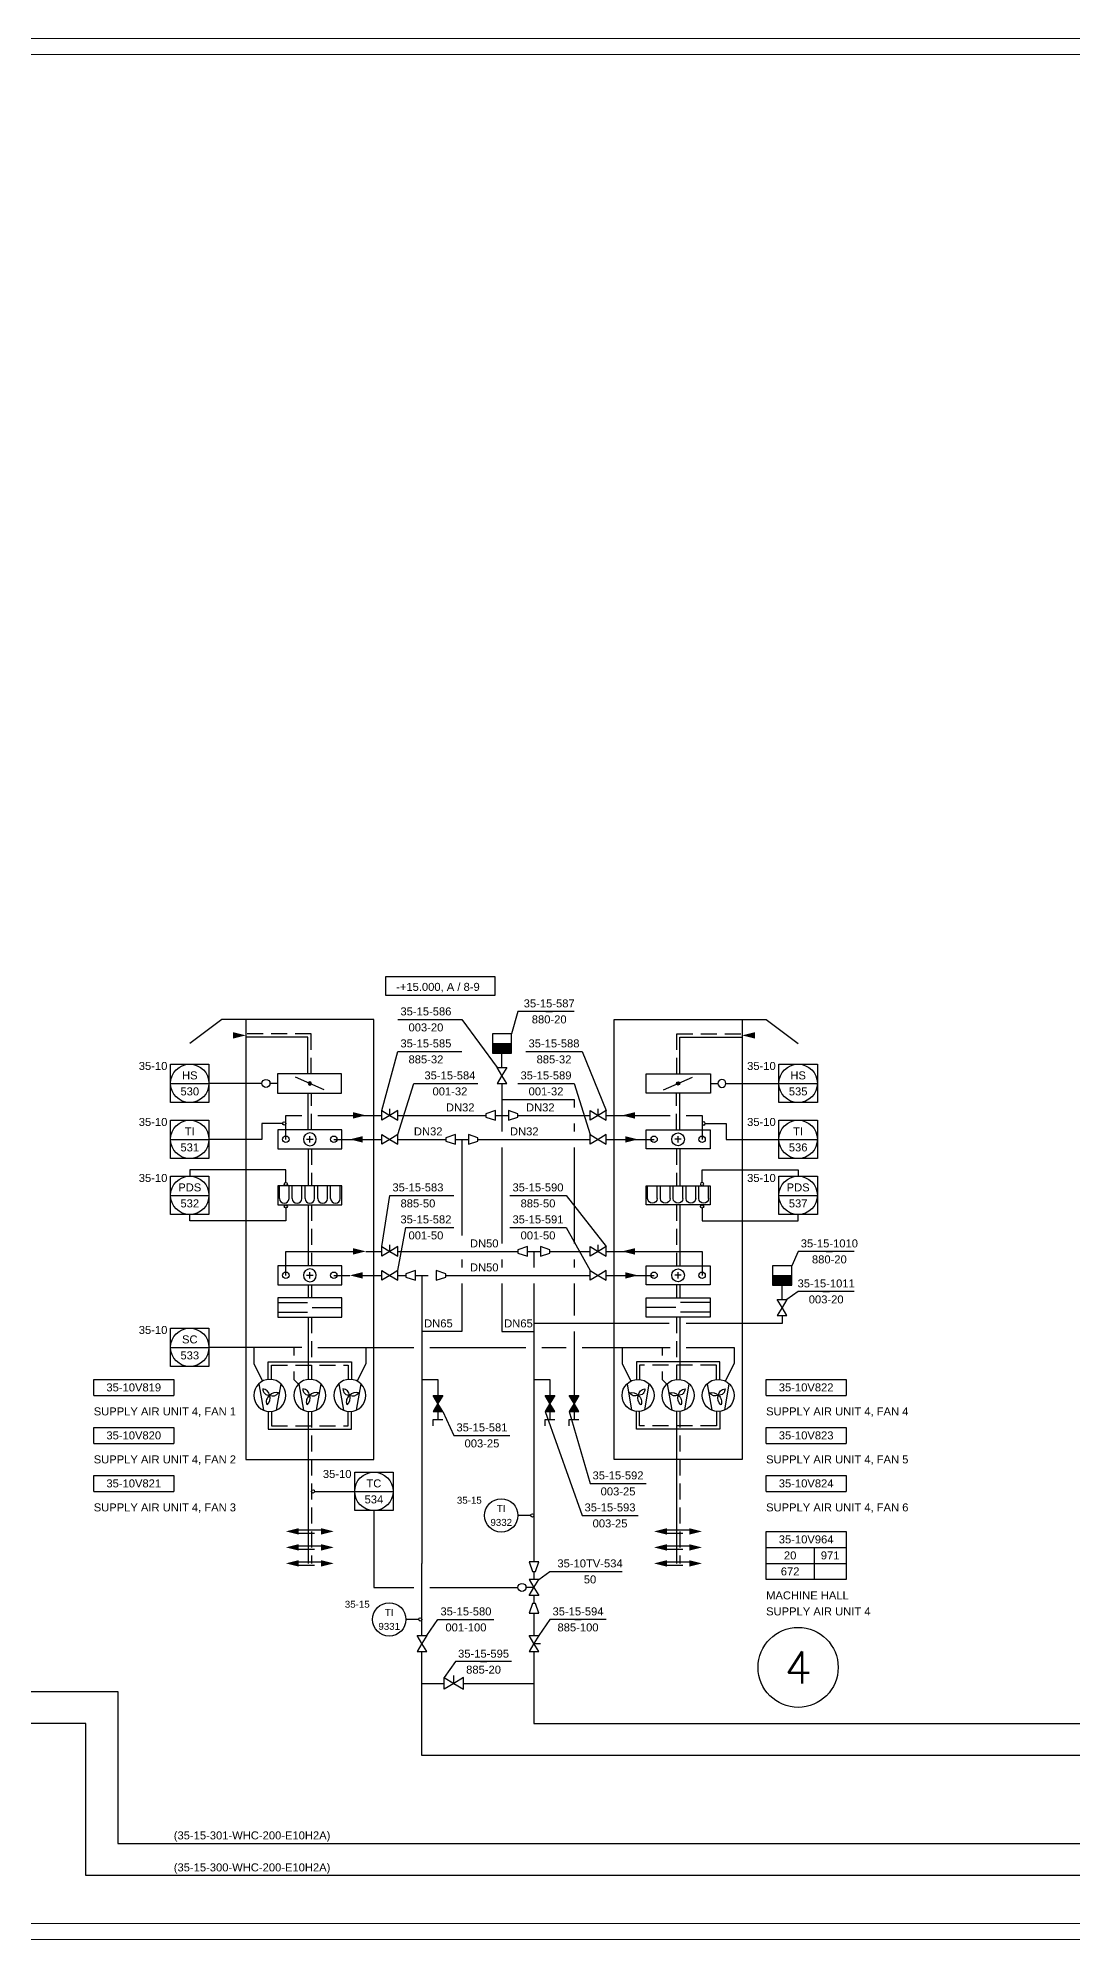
# Model space of a CAD drawing. Header units: millimetres. Extents: x 278 to 9444, y -5 to 599.
# Drawn here: x 1815 to 2138, y 0 to 594 of the extents above; entities that cross this region are included whole.
import ezdxf
from ezdxf.enums import TextEntityAlignment as Align

# ---------------------------------------------------------------- set-up
doc = ezdxf.new("R2010")
doc.units = ezdxf.units.MM
doc.header["$LTSCALE"] = 10
doc.header["$MEASUREMENT"] = 0
doc.linetypes.add('DASHED', pattern=[0.75, 0.5, -0.25])
for name, color, linetype in [('P-A-SHEET', 3, 'Continuous'), ('P-AIR', 7, 'Continuous'), ('P-CVPOS', 7, 'Continuous'), ('P-FAN_POS', 7, 'Continuous'), ('P-FITTINGS', 7, 'Continuous'), ('P-HEATING_WATER', 3, 'Continuous'), ('P-INSTRPOS', 7, 'Continuous'), ('P-INSTRPOS_TEXTS', 7, 'Continuous'), ('P-INSTRU', 7, 'Continuous'), ('P-LINEPOS', 7, 'Continuous'), ('P-OTHER', 7, 'Continuous'), ('P-PUMP_POS', 7, 'Continuous'), ('P-PUMPS', 7, 'Continuous'), ('P-SYMB', 7, 'Continuous'), ('P-TEXT', 7, 'Continuous'), ('P-UNIT', 7, 'Continuous'), ('P-VALVEPOS', 7, 'Continuous'), ('P-VENTS', 7, 'Continuous'), ('P-WATER', 3, 'Continuous')]:
    doc.layers.add(name, color=color, linetype=linetype)
doc.styles.add('ARIAL', font='arial.ttf')
doc.styles.add('ROMANS', font='ROMANS.SHX')

# ---------------------------------------------------------------- blocks, each defined once
blk = doc.blocks.new('P7A5102')
at = {"color": 0, "linetype": 'ByBlock'}
for p, q in [((3, 10), (-3, 10)), ((-3, 10), (-3, -10)), ((3, -10), (3, 10)), ((-1, 0), (1, 0)), ((0, 1), (0, -1)), ((-3, -10), (3, -10))]:
    blk.add_line(p, q, dxfattribs=at)
for start, end in [(90, 270), (270, 90)]:
    blk.add_arc((0, 0), 2, start, end, dxfattribs=at)
blk = doc.blocks.new('P7A5222')
at = {"color": 0, "linetype": 'ByBlock'}
for p, q in [((-1.5, 10), (-1.5, 0.77)), ((1.5, 10), (1.5, 0.77)), ((0, -0.74), (0, -10))]:
    blk.add_line(p, q, dxfattribs=at)
blk.add_lwpolyline([(-3, 10), (-3, -10), (3, -10), (3, 10)], close=True, dxfattribs=at)
blk = doc.blocks.new('P7A0214')
at = {"color": 0, "linetype": 'ByBlock'}
for p, q in [((-3.6, 3.4), (4.6, 2)), ((-3.6, -3.4), (4.6, -2))]:
    blk.add_line(p, q, dxfattribs=at)
blk.add_lwpolyline([(0, 5, 1), (0, -5, 1)], format="xyb", close=True, dxfattribs=at)
for centre, radius, start, end in [((1.93, 2), 2.83, 164.98288, 226.8997), ((-2.2, 0.83), 2.38, 337.75098, 53.61565), ((0.88, -2.55), 2.64, 39.79777, 109.4011), ((0.4, -2.57), 2.53, 99.09028, 170.90972), ((-2, -0.17), 2, 267.13759, 2.86241), ((2, 1.33), 2.44, 214.99202, 292.24902)]:
    blk.add_arc(centre, radius, start, end, dxfattribs=at)
blk = doc.blocks.new('P7A5202')
at = {"linetype": 'Continuous'}
h = blk.add_hatch(color=0, dxfattribs=at)
edge = h.paths.add_edge_path()
edge.add_arc((0, 0), 0.5, 270, 450)
edge.add_arc((0, 0), 0.5, 90, 270)
at = {"color": 0, "linetype": 'ByBlock'}
blk.add_line((-2, -4.5), (2, 4.5), dxfattribs=at)
blk.add_lwpolyline([(3, -9.92), (3, 10.08), (-3, 10.08), (-3, -9.92)], close=True, dxfattribs=at)
at = {"color": 0, "linetype": 'Continuous'}
for start, end in [(90, 270), (270, 90)]:
    blk.add_arc((0, 0), 0.5, start, end, dxfattribs=at)
blk = doc.blocks.new('P7A5106')
at = {"color": 0, "linetype": 'ByBlock'}
for p, q in [((3, 10), (-3, 10)), ((-3, 10), (-3, -10)), ((-1, 9.5), (3, 9.5)), ((-1, 6.5), (3, 6.5)), ((3, -10), (3, 10)), ((-1, 5.5), (3, 5.5)), ((-1, 2.5), (3, 2.5)), ((-1, 1.5), (3, 1.5)), ((-1, -1.5), (3, -1.5)), ((-1, -2.5), (3, -2.5)), ((-1, -5.5), (3, -5.5)), ((-3, -10), (3, -10)), ((-1, -6.5), (3, -6.5)), ((-1, -9.5), (3, -9.5))]:
    blk.add_line(p, q, dxfattribs=at)
for centre in [(-1, 8), (-1, 4), (-1, 0), (-1, -4), (-1, -8)]:
    blk.add_arc(centre, 1.5, 90, 270, dxfattribs=at)
blk = doc.blocks.new('P7A1305')
at = {"color": 0, "linetype": 'ByBlock'}
blk.add_solid([(-4, -1), (-4, 1), (0, 0)], dxfattribs=at)
blk = doc.blocks.new('P7A1210')
at = {"color": 0, "linetype": 'ByBlock'}
blk.add_lwpolyline([(-3, 1.5), (-3, -1.5), (0, -0.5), (0, 0.5)], close=True, dxfattribs=at)
blk = doc.blocks.new('PPI_1204A')
at = {"color": 0, "linetype": 'ByBlock'}
for p, q in [((-6, -6), (-6, 6)), ((-6, 6), (6, 6)), ((6, 6), (6, -6)), ((-6, 0), (6, 0)), ((6, -6), (-6, -6))]:
    blk.add_line(p, q, dxfattribs=at)
blk.add_circle((0, 0), 6, dxfattribs=at)
blk = doc.blocks.new('P7A1100')
at = {"color": 0, "linetype": 'ByBlock'}
for points in [[(-3, -1.8), (-3, 1.8), (0, 0)], [(3, -1.8), (3, 1.8), (0, 0)]]:
    blk.add_lwpolyline(points, close=True, dxfattribs=at)
blk = doc.blocks.new('CVR4349')
at = {"color": 0, "linetype": 'Continuous'}
blk.add_lwpolyline([(-1.5, 4.5, -1), (1.5, 4.5, -1), (-1.5, 4.5)], format="xyb", close=True, dxfattribs=at)
blk.add_lwpolyline([(0, 0), (0, 3)], dxfattribs=at)
at = {"layer": 'P-VENTS', "color": 0, "linetype": 'Continuous'}
for points in [[(-3, -1.8), (-3, 1.8), (0, 0)], [(3, -1.8), (3, 1.8), (0, 0)]]:
    blk.add_lwpolyline(points, close=True, dxfattribs=at)
blk = doc.blocks.new('P7A1172')
at = {"color": 0, "linetype": 'ByBlock'}
blk.add_line((0, 0), (0, 2.5), dxfattribs=at)
for points in [[(-3, 1.8), (0, 0), (-3, -1.8)], [(0, 0), (3, -1.8), (3, 1.8)]]:
    blk.add_lwpolyline(points, close=True, dxfattribs=at)
blk = doc.blocks.new('P7A1208')
at = {"color": 0, "linetype": 'ByBlock'}
for p, q in [((-3, 0), (-3, -3)), ((3, -3), (3, 0)), ((-3, -3), (3, -3))]:
    blk.add_line(p, q, dxfattribs=at)
blk.add_lwpolyline([(3, 3), (-3, 3), (-3, 0), (3, 0)], close=True, dxfattribs=at)
blk.add_solid([(-3, 0), (3, 0), (-3, -3), (3, -3)], dxfattribs=at)
blk = doc.blocks.new('PRR4AF3')
h = blk.add_hatch(color=0)
h.dxf.hatch_style = 1
h.paths.add_polyline_path([(-3, -1.8), (-3, 1.8), (0, 0)])
h.paths.add_polyline_path([(3, -1.8), (3, 1.8), (0, 0)])
at = {"layer": 'P-VENTS', "color": 0, "linetype": 'Continuous'}
for points in [[(-3, -1.8), (-3, 1.8), (0, 0)], [(3, -1.8), (3, 1.8), (0, 0)]]:
    blk.add_lwpolyline(points, close=True, dxfattribs=at)
blk = doc.blocks.new('P7A1212')
at = {"color": 0, "linetype": 'ByBlock'}
for p, q in [((0, -1.5), (0, 1.5)), ((2, -1.5), (0, -1.5))]:
    blk.add_line(p, q, dxfattribs=at)
blk = doc.blocks.new('PPI_0101B')
at = {"color": 0, "linetype": 'ByBlock'}
blk.add_line((0, 1), (0, 5), dxfattribs=at)
blk.add_circle((0, 0.5), 0.5, dxfattribs=at)
blk = doc.blocks.new('PPI_0900A')
at = {"color": 0, "linetype": 'ByBlock'}
blk.add_line((-1, 0), (1, 0), dxfattribs=at)
blk = doc.blocks.new('PPI_1200A')
at = {"color": 0, "linetype": 'ByBlock'}
blk.add_circle((0, 0), 6, dxfattribs=at)
blk = doc.blocks.new('PPI_1000A')
at = {"color": 0, "linetype": 'ByBlock'}
blk.add_line((-1, 0), (1, 0), dxfattribs=at)
blk = doc.blocks.new('PPI_0601A-25')
at = {"color": 0, "linetype": 'ByBlock'}
for p, q in [((0, 0), (25, 0)), ((0, -15), (0, 0)), ((25, 0), (25, -15)), ((0, -5), (25, -5)), ((15, -5), (15, -15)), ((0, -10), (25, -10)), ((25, -15), (0, -15))]:
    blk.add_line(p, q, dxfattribs=at)
blk = doc.blocks.new('PPI_060AA-25')
at = {"color": 0, "linetype": 'ByBlock'}
for p, q in [((0, -5), (0, 0)), ((0, 0), (25, 0)), ((25, 0), (25, -5)), ((0, -5), (25, -5))]:
    blk.add_line(p, q, dxfattribs=at)

msp = doc.modelspace()

# ---------------------------------------------------------------- linework, layer by layer
at = {"layer": 'P-A-SHEET', "color": 7, "const_width": 0.35}
for points in [[(282.5, 0), (9438.5, 0), (9438.5, 594), (282.5, 594)], [(287.5, 5), (9433.5, 5), (9433.5, 589), (287.5, 589)]]:
    msp.add_lwpolyline(points, close=True, dxfattribs=at)
at = {"layer": 'P-AIR', "linetype": 'DASHED'}
for points in [[(1900.42, 270.5), (1900.42, 283), (1880, 283)], [(2014.58, 270.5), (2014.58, 283), (2035, 283)], [(1900.5, 253), (1900.5, 264.5)], [(2014.5, 253), (2014.5, 264.5)], [(1900.5, 247.04), (1900.5, 235.54)], [(2014.5, 247.04), (2014.5, 235.54)], [(1900.5, 229.54), (1900.5, 210.54)], [(2014.5, 229.54), (2014.5, 210.54)], [(1900.5, 204.54), (1900.5, 200.5)], [(2014.5, 204.54), (2014.5, 200.5)], [(1900.5, 194.5), (1900.5, 174.97)], [(2014.5, 194.5), (2014.5, 174.97)], [(1888, 175), (1888, 179.5), (1912, 179.5), (1912, 175)], [(2027, 175), (2027, 179.5), (2003, 179.5), (2003, 175)], [(1888, 165), (1888, 160.5), (1912, 160.5), (1912, 165)], [(1900.5, 165), (1900.5, 117.5)], [(2027, 165), (2027, 160.5), (2003, 160.5), (2003, 165)], [(2015.5, 165), (2015.5, 117.5)], [(1896.5, 127), (1903.5, 127)], [(2011.5, 127), (2018.5, 127)], [(1896.5, 122), (1903.5, 122)], [(2011.5, 122), (2018.5, 122)], [(1896.5, 117), (1903.5, 117)], [(2011.5, 117), (2018.5, 117)]]:
    msp.add_lwpolyline(points, dxfattribs=at)
at = {"layer": 'P-AIR'}
for points in [[(1899.42, 270.5), (1899.42, 282), (1880, 282)], [(2015.58, 270.5), (2015.58, 282), (2035, 282)], [(1899.5, 253), (1899.5, 264.5)], [(2015.5, 253), (2015.5, 264.5)], [(1899.5, 247.04), (1899.5, 235.54)], [(2015.5, 247.04), (2015.5, 235.54)], [(1899.5, 229.54), (1899.5, 210.54)], [(2015.5, 229.54), (2015.5, 210.54)], [(1899.5, 204.54), (1899.5, 200.5)], [(2015.5, 204.54), (2015.5, 200.5)], [(1899.5, 194.5), (1899.5, 174.97)], [(2015.5, 194.5), (2015.5, 174.97)], [(1887, 175), (1887, 180.5), (1913, 180.5), (1913, 175)], [(2028, 175), (2028, 180.5), (2002, 180.5), (2002, 175)], [(1887, 165), (1887, 159.5), (1913, 159.5), (1913, 165)], [(1899.5, 165), (1899.5, 117.5)], [(2028, 165), (2028, 159.5), (2002, 159.5), (2002, 165)], [(2014.5, 165), (2014.5, 117.5)], [(1896.5, 128), (1903.5, 128)], [(2011.5, 128), (2018.5, 128)], [(1896.5, 123), (1903.5, 123)], [(2011.5, 123), (2018.5, 123)], [(1896.5, 118), (1903.5, 118)], [(2011.5, 118), (2018.5, 118)]]:
    msp.add_lwpolyline(points, dxfattribs=at)
at = {"layer": 'P-CVPOS'}
msp.add_lwpolyline([(1971.5, 112.5), (1975, 115), (1997.5, 115)], dxfattribs=at)
at = {"layer": 'P-HEATING_WATER'}
for points in [[(1960, 272.5), (1960, 277.5)], [(2047.5, 200), (2047.5, 205)]]:
    msp.add_lwpolyline(points, dxfattribs=at)
at = {"layer": 'P-INSTRPOS'}
for points in [[(1885, 267.5), (1868.5, 267.5)], [(2030, 267.5), (2046.5, 267.5)], [(1887.5, 255), (1885, 255), (1885, 250), (1868.5, 250)], [(2027.5, 255), (2030, 255), (2030, 250), (2046.5, 250)], [(1892.5, 240.54), (1862.5, 240.54), (1862.5, 238.5)], [(2022.5, 240.54), (2052.5, 240.54), (2052.5, 238.5)], [(1892.5, 224.54), (1862.5, 224.54), (1862.5, 226.5)], [(2022.5, 224.54), (2052.5, 224.54), (2052.5, 226.5)], [(1897.5, 185), (1868.5, 185)], [(1905, 140), (1914, 140)], [(1920, 134), (1920, 110), (1932.5, 110)]]:
    msp.add_lwpolyline(points, dxfattribs=at)
at = {"layer": 'P-INSTRU'}
for centre in [(1892.5, 250.04), (1907.5, 250.04), (2007.5, 250.04), (2022.5, 250.04), (1892.5, 207.54), (1907.5, 207.54), (2007.5, 207.54), (2022.5, 207.54)]:
    msp.add_circle(centre, 1, dxfattribs=at)
at = {"layer": 'P-OTHER'}
for points in [[(1923.74, 300.92), (1957.78, 300.92), (1957.78, 295), (1923.74, 295), (1923.74, 300.92)], [(1927.5, 287.5), (1947.5, 287.5), (1958.5, 272.5)], [(1982.5, 290), (1965, 290), (1963, 283)], [(1967.5, 277.5), (1985, 277.5), (1992.5, 259)], [(1965, 267.5), (1982.5, 267.5), (1987.5, 251.5)], [(1962.5, 232.5), (1980, 232.5), (1992.5, 216.5)], [(1962.5, 222.5), (1980, 222.5), (1987.5, 209)], [(2070, 215), (2052.5, 215), (2050.5, 210.5)], [(2070, 202.5), (2052.5, 202.5), (2049, 200)], [(1882.5, 185), (1882.5, 180), (1885.26, 174.47)], [(1895, 185), (1895, 182.5)], [(1902.5, 185), (1932.5, 185)], [(1902.5, 185), (1917.5, 185), (1917.5, 180), (1914.74, 174.47)], [(1937.5, 185), (1967.5, 185)], [(1972.5, 185), (1980, 185)], [(1985, 185), (2012.5, 185)], [(1997.5, 185), (1997.5, 180), (2000.26, 174.47)], [(2010, 185), (2010, 182.5)], [(2017.5, 185), (2032.5, 185), (2032.5, 180), (2029.74, 174.47)], [(1895, 177.5), (1895, 175), (1896.46, 173.54)], [(2010, 177.5), (2010, 175), (2011.46, 173.54)], [(1937.5, 110), (1965, 110)], [(1992.5, 100), (1975, 100), (1971.5, 95)], [(1963, 86.8), (1945.5, 86.8), (1942, 81.8)]]:
    msp.add_lwpolyline(points, dxfattribs=at)
at = {"layer": 'P-OTHER', "color": 0, "linetype": 'Continuous'}
for points in [[(1886.3, 266.25, -1), (1886.3, 268.75, -1), (1886.3, 266.25)], [(2028.7, 266.25, 1), (2028.7, 268.75, 1), (2028.7, 266.25)]]:
    msp.add_lwpolyline(points, format="xyb", close=True, dxfattribs=at)
for points in [[(1889.92, 267.5), (1887.55, 267.5)], [(2025.08, 267.5), (2027.45, 267.5)]]:
    msp.add_lwpolyline(points, dxfattribs=at)
at = {"layer": 'P-OTHER'}
msp.add_circle((2052.5, 85), 12.5, dxfattribs=at)
at = {"layer": 'P-UNIT'}
for points in [[(1880, 287.5), (1872.5, 287.5), (1862.5, 280)], [(2035, 287.5), (2042.5, 287.5), (2052.5, 280)]]:
    msp.add_lwpolyline(points, dxfattribs=at)
for points in [[(1920, 150), (1920, 287.5), (1880, 287.5), (1880, 150)], [(1995, 150), (1995, 287.5), (2035, 287.5), (2035, 150)]]:
    msp.add_lwpolyline(points, close=True, dxfattribs=at)
at = {"layer": 'P-VALVEPOS'}
for points in [[(1922.5, 259), (1927.5, 277.5), (1947.5, 277.5)], [(1927.5, 251.5), (1932.5, 267.5), (1952.5, 267.5)], [(1922.5, 216.5), (1925, 232.5), (1945, 232.5)], [(1927.5, 209), (1930, 222.5), (1945, 222.5)], [(1941.5, 165), (1945, 157.5), (1962.5, 157.5)], [(1973.5, 165), (1985, 132.5), (2002.5, 132.5)], [(1981, 165), (1987.5, 142.5), (2005, 142.5)], [(1936.5, 95), (1940, 100), (1957.5, 100)]]:
    msp.add_lwpolyline(points, dxfattribs=at)
at = {"layer": 'P-WATER'}
for points in [[(1960, 267.5), (1960, 257.5)], [(1960, 262.5), (1982.5, 262.5), (1982.5, 260)], [(1892.5, 250), (1892.5, 257.5), (1897.5, 257.5)], [(1902.5, 257.5), (1922.5, 257.5)], [(1927.5, 257.5), (1955, 257.5)], [(1958, 257.5), (1962, 257.5)], [(1960, 257.5), (1960, 252.5)], [(1965, 257.5), (1987.5, 257.5)], [(1992.5, 257.5), (2012.5, 257.5)], [(2017.5, 257.5), (2022.5, 257.5), (2022.5, 250)], [(1907.5, 250), (1922.5, 250)], [(1927.5, 250), (1942.5, 250)], [(1945.5, 250), (1949.5, 250)], [(1947.5, 250), (1947.5, 220)], [(1952.5, 250), (1987.5, 250)], [(1982.5, 255), (1982.5, 252.5)], [(1992.5, 250), (2007.5, 250)], [(1960, 247.5), (1960, 217.5)], [(1982.5, 247.5), (1982.5, 217.5)], [(1892.5, 207.5), (1892.5, 215), (1913.5, 215)], [(1917.5, 215), (1922.5, 215)], [(1927.5, 215), (1965, 215)], [(1968, 215), (1972, 215)], [(1970, 215), (1970, 210)], [(1975, 215), (1987.5, 215)], [(1992.5, 215), (2022.5, 215), (2022.5, 207.5)], [(1947.5, 212.5), (1947.5, 210)], [(1960, 212.5), (1960, 210)], [(1982.5, 212.5), (1982.5, 210)], [(1907.5, 207.5), (1912.5, 207.5)], [(1916.5, 207.5), (1922.5, 207.5)], [(1927.5, 207.5), (1930, 207.5)], [(1933, 207.5), (1937, 207.5)], [(1935, 207.5), (1935, 117.5)], [(1942.5, 207.5), (1987.5, 207.5)], [(1947.5, 205), (1947.5, 190)], [(1960, 205), (1960, 190)], [(1970, 205), (1970, 190)], [(1982.5, 205), (1982.5, 195)], [(1992.5, 207.5), (2007.5, 207.5)], [(2012.26, 192.5), (1970, 192.5)], [(2047.5, 195), (2047.5, 192.5), (2017.5, 192.5)], [(1947.5, 190), (1935, 190)], [(1960, 190), (1970, 190)], [(1970, 190), (1970, 118)], [(1982.5, 190), (1982.5, 170)], [(1935, 175), (1940, 175), (1940, 170)], [(1970, 175), (1975, 175), (1975, 170)], [(1940, 165), (1940, 162.5)], [(1975, 165), (1975, 162.5)], [(1982.5, 165), (1982.5, 162.5)], [(1935, 95), (1935, 117.5)], [(1970, 115), (1970, 112.5)], [(1970, 107.5), (1970, 105)], [(1970, 102), (1970, 95)], [(2237.5, 57.5), (1935, 57.5), (1935, 90)], [(1970, 90), (1970, 67.5), (2237.5, 67.5)], [(1770.1, 77.5), (1840, 77.5), (1840, 30), (3395, 30)], [(1935, 80), (1942, 80)], [(1948, 80), (1970, 80)], [(3395, 20), (1830, 20), (1830, 67.5), (1770.1, 67.5)]]:
    msp.add_lwpolyline(points, dxfattribs=at)

# ---------------------------------------------------------------- block references
at = {"layer": 'P-CVPOS', "color": 140}
msp.add_blockref('PPI_1000A', (1987.5, 115), dxfattribs=at)
at = {"layer": 'P-FAN_POS', "color": 140}
for name, p in [('PPI_060AA-25', (1832.5, 175)), ('PPI_060AA-25', (2042.5, 175)), ('PPI_060AA-25', (1832.5, 160)), ('PPI_060AA-25', (2042.5, 160)), ('PPI_060AA-25', (1832.5, 145)), ('PPI_060AA-25', (2042.5, 145)), ('PPI_0601A-25', (2042.5, 127.5))]:
    msp.add_blockref(name, p, dxfattribs=at)
at = {"layer": 'P-FITTINGS'}
for p, rotation in [((1955, 257.5), 180), ((1942.5, 250), 180), ((1965, 215), 180), ((1930, 207.5), 180), ((1930, 207.5), 180), ((1970, 115), 270), ((1970, 105), 89.99999999999999)]:
    msp.add_blockref('P7A1210', p, dxfattribs=dict(at, rotation=rotation))
for p in [(1965, 257.5), (1952.5, 250), (1975, 215), (1942.5, 207.5), (1942.5, 207.5)]:
    msp.add_blockref('P7A1210', p, dxfattribs=at)
at = {"layer": 'P-INSTRPOS', "color": 140}
for p in [(1862.5, 267.5), (2052.5, 267.5), (1862.5, 250), (2052.5, 250), (1862.5, 232.5), (2052.5, 232.5), (1862.5, 185), (1920, 140)]:
    msp.add_blockref('PPI_1204A', p, dxfattribs=at)
at = {"layer": 'P-INSTRPOS', "color": 140, "xscale": 0.87, "yscale": 0.87, "zscale": 0.87}
for p in [(1959.78, 132.5), (1924.78, 100)]:
    msp.add_blockref('PPI_1200A', p, dxfattribs=at)
at = {"layer": 'P-INSTRU', "color": 140}
for p, rotation in [((1892.5, 255), 90), ((1892.5, 229.54), 180), ((2022.5, 229.54), 180), ((1900.5, 140), 270), ((1970, 132.5), 90), ((1935, 100), 90)]:
    msp.add_blockref('PPI_0101B', p, dxfattribs=dict(at, rotation=rotation))
at = {"layer": 'P-INSTRU', "color": 140, "xscale": -1, "rotation": 270}
msp.add_blockref('PPI_0101B', (2022.5, 255), dxfattribs=at)
at = {"layer": 'P-INSTRU', "color": 140}
msp.add_blockref('PPI_0101B', (1892.5, 235.54), dxfattribs=at)
at = {"layer": 'P-INSTRU', "color": 140, "xscale": -1}
msp.add_blockref('PPI_0101B', (2022.5, 235.54), dxfattribs=at)
at = {"layer": 'P-PUMPS', "rotation": 270}
for p in [(1887.5, 170), (1900, 170), (1912.5, 170)]:
    msp.add_blockref('P7A0214', p, dxfattribs=at)
at = {"layer": 'P-PUMPS', "xscale": -1, "rotation": 90}
for p in [(2002.5, 170), (2015, 170), (2027.5, 170)]:
    msp.add_blockref('P7A0214', p, dxfattribs=at)
at = {"layer": 'P-SYMB'}
for name, p in [('P7A1305', (1880, 282.5)), ('P7A1208', (1960, 280)), ('P7A1305', (1917.5, 257.5)), ('P7A1305', (1917.5, 215)), ('P7A1208', (2047.5, 207.5)), ('P7A1305', (1907.5, 127.5)), ('P7A1305', (2022.5, 127.5)), ('P7A1305', (1907.5, 122.5)), ('P7A1305', (2022.5, 122.5)), ('P7A1305', (1907.5, 117.5)), ('P7A1305', (2022.5, 117.5))]:
    msp.add_blockref(name, p, dxfattribs=at)
at = {"layer": 'P-SYMB', "xscale": -1}
for p in [(2035, 282.5), (1997.5, 257.5), (1997.5, 215)]:
    msp.add_blockref('P7A1305', p, dxfattribs=at)
at = {"layer": 'P-SYMB'}
for name, p, rotation in [('P7A5202', (1900, 267.5), 90), ('P7A5102', (1900, 250.04), 90), ('P7A1305', (1912.5, 250), 180), ('P7A5106', (1900, 232.54), 90), ('P7A5102', (1900, 207.54), 90), ('P7A1305', (1912.5, 207.5), 180), ('P7A5222', (1900, 197.5), 90), ('P7A1212', (1940, 162.5), 270), ('P7A1212', (1975, 162.5), 270), ('P7A1212', (1982.5, 162.5), 270), ('P7A1305', (1892.5, 127.5), 180), ('P7A1305', (2007.5, 127.5), 180), ('P7A1305', (1892.5, 122.5), 180), ('P7A1305', (2007.5, 122.5), 180), ('P7A1305', (1892.5, 117.5), 180), ('P7A1305', (2007.5, 117.5), 180)]:
    msp.add_blockref(name, p, dxfattribs=dict(at, rotation=rotation))
at = {"layer": 'P-SYMB', "xscale": -1}
for name, p, rotation in [('P7A5202', (2015, 267.5), 270), ('P7A1305', (2002.5, 250), 180), ('P7A5102', (2015, 250.04), 270), ('P7A5106', (2015, 232.54), 270), ('P7A1305', (2002.5, 207.5), 180), ('P7A5102', (2015, 207.54), 270), ('P7A5222', (2015, 197.5), 270)]:
    msp.add_blockref(name, p, dxfattribs=dict(at, rotation=rotation))
at = {"layer": 'P-VALVEPOS', "color": 140}
for p in [(1936.25, 287.5), (1974.75, 290), (1936.25, 277.5), (1976.25, 277.5), (1943.75, 267.5), (1973.75, 267.5), (1933.75, 232.5), (1971.25, 232.5), (1936.25, 222.5), (1971.25, 222.5), (2062.25, 215), (2061.25, 202.5), (1953.75, 157.5), (1996.25, 142.5), (1993.75, 132.5), (1948.75, 100), (1983.75, 100), (1954.25, 86.8)]:
    msp.add_blockref('PPI_0900A', p, dxfattribs=at)
at = {"layer": 'P-VENTS'}
for name, p, xscale, yscale, zscale, rotation in [('P7A1100', (1960, 270), 0.8333333333333144, 0.8333333333333144, 0.8333333333333144, 270), ('P7A1100', (2047.5, 197.5), 0.8333333333333144, 0.8333333333333144, 0.8333333333333144, 270), ('PRR4AF3', (1940, 167.5), 0.8333333333339399, 0.8333333333339399, 0.8333333333339399, 270), ('PRR4AF3', (1975, 167.5), 0.8333333333339399, 0.8333333333339399, 0.8333333333339399, 270), ('PRR4AF3', (1982.5, 167.5), 0.8333333333339399, 0.8333333333339399, 0.8333333333339399, 270), ('CVR4349', (1970, 110), 0.8333333333339399, 0.8333333333339399, 0.8333333333339399, 89.99999999999999), ('P7A1100', (1935, 92.5), 0.8333333333339399, 0.8333333333339399, 0.8333333333339399, 270), ('P7A1172', (1970, 92.5), 0.8333333333339399, 0.8333333333339399, 0.8333333333339399, 270)]:
    msp.add_blockref(name, p, dxfattribs=dict(at, xscale=xscale, yscale=yscale, zscale=zscale, rotation=rotation))
at = {"layer": 'P-VENTS', "xscale": 0.8333333333339399, "yscale": 0.8333333333339399, "zscale": 0.8333333333339399}
for name, p in [('P7A1172', (1925, 257.5)), ('P7A1172', (1990, 257.5)), ('P7A1100', (1925, 250)), ('P7A1100', (1990, 250)), ('P7A1172', (1925, 215)), ('P7A1172', (1990, 215)), ('P7A1100', (1925, 207.5)), ('P7A1100', (1990, 207.5))]:
    msp.add_blockref(name, p, dxfattribs=at)
at = {"layer": 'P-VENTS'}
msp.add_blockref('P7A1172', (1945, 80), dxfattribs=at)

# ---------------------------------------------------------------- texts
at = {"layer": 'P-CVPOS', "color": 140, "style": 'ARIAL'}
for s, p in [('35-10TV-534', (1987.5, 117.5)), ('50', (1987.5, 112.5))]:
    msp.add_text(s, height=2.5, dxfattribs=at).set_placement(p, align=Align.MIDDLE)
at = {"layer": 'P-FAN_POS', "color": 140, "style": 'ARIAL'}
for s, p in [('35-10V819', (1845, 172.5)), ('35-10V822', (2055, 172.5)), ('35-10V820', (1845, 157.5)), ('35-10V823', (2055, 157.5)), ('35-10V821', (1845, 142.5)), ('35-10V824', (2055, 142.5)), ('35-10V964', (2055, 125)), ('20', (2050, 120)), ('971', (2062.5, 120)), ('672', (2050, 115))]:
    msp.add_text(s, height=2.5, dxfattribs=at).set_placement(p, align=Align.MIDDLE)
for s, p in [('SUPPLY AIR UNIT 4, FAN 1', (1832.5, 165)), ('SUPPLY AIR UNIT 4, FAN 4', (2042.5, 165)), ('SUPPLY AIR UNIT 4, FAN 2', (1832.5, 150)), ('SUPPLY AIR UNIT 4, FAN 5', (2042.5, 150)), ('SUPPLY AIR UNIT 4, FAN 3', (1832.5, 135)), ('SUPPLY AIR UNIT 4, FAN 6', (2042.5, 135)), ('MACHINE HALL', (2042.5, 107.5)), ('SUPPLY AIR UNIT 4', (2042.5, 102.5))]:
    msp.add_text(s, height=2.5, dxfattribs=at).set_placement(p, align=Align.MIDDLE_LEFT)
at = {"layer": 'P-INSTRPOS_TEXTS', "style": 'ARIAL'}
for s, height, p in [('35-10', 2.5, (1855.5, 271.7)), ('35-10', 2.5, (2045.5, 271.7)), ('35-10', 2.5, (1855.5, 254.2)), ('35-10', 2.5, (2045.5, 254.2)), ('35-10', 2.5, (1855.5, 236.7)), ('35-10', 2.5, (2045.5, 236.7)), ('35-10', 2.5, (1855.5, 189.2)), ('35-10', 2.5, (1913, 144.2)), ('35-15', 2.175, (1953.69, 136.15)), ('35-15', 2.175, (1918.69, 103.65))]:
    msp.add_text(s, height=height, dxfattribs=at).set_placement(p, align=Align.RIGHT)
for s, height, p in [('HS', 2.5, (1862.5, 270)), ('HS', 2.5, (2052.5, 270)), ('530', 2.5, (1862.5, 265)), ('535', 2.5, (2052.5, 265)), ('TI', 2.5, (1862.5, 252.5)), ('TI', 2.5, (2052.5, 252.5)), ('531', 2.5, (1862.5, 247.5)), ('536', 2.5, (2052.5, 247.5)), ('PDS', 2.5, (1862.5, 235)), ('PDS', 2.5, (2052.5, 235)), ('532', 2.5, (1862.5, 230)), ('537', 2.5, (2052.5, 230)), ('SC', 2.5, (1862.5, 187.5)), ('533', 2.5, (1862.5, 182.5)), ('TC', 2.5, (1920, 142.5)), ('534', 2.5, (1920, 137.5)), ('9332', 2.175, (1959.78, 130.32)), ('TI', 2.175, (1959.78, 134.67)), ('TI', 2.175, (1924.78, 102.17)), ('9331', 2.175, (1924.78, 97.82))]:
    msp.add_text(s, height=height, dxfattribs=at).set_placement(p, align=Align.MIDDLE)
at = {"layer": 'P-LINEPOS', "style": 'ARIAL'}
for s, p in [('(35-15-301-WHC-200-E10H2A)', (1857.5, 32.5)), ('(35-15-300-WHC-200-E10H2A)', (1857.5, 22.5))]:
    msp.add_text(s, height=2.5, dxfattribs=at).set_placement(p, align=Align.MIDDLE_LEFT)
at = {"layer": 'P-PUMP_POS', "style": 'ROMANS'}
msp.add_text('4', height=10, dxfattribs=at).set_placement((2052.5, 85), align=Align.MIDDLE_CENTER)
at = {"layer": 'P-TEXT', "style": 'ARIAL'}
msp.add_text('-+15.000, A / 8-9', height=2.5, dxfattribs=at).set_placement((1940, 297.5), align=Align.MIDDLE)
for s, p in [('DN32', (1942.5, 260)), ('DN32', (1967.5, 260)), ('DN32', (1932.5, 252.5)), ('DN32', (1962.5, 252.5)), ('DN50', (1950, 217.5)), ('DN50', (1950, 210)), ('DN65', (1935.69, 192.5)), ('DN65', (1960.69, 192.5))]:
    msp.add_text(s, height=2.5, dxfattribs=at).set_placement(p, align=Align.MIDDLE_LEFT)
at = {"layer": 'P-VALVEPOS', "color": 140, "style": 'ARIAL'}
for s, p in [('35-15-586', (1936.25, 290)), ('35-15-587', (1974.75, 292.5)), ('003-20', (1936.25, 285)), ('880-20', (1974.75, 287.5)), ('35-15-585', (1936.25, 280)), ('35-15-588', (1976.25, 280)), ('885-32', (1936.25, 275)), ('885-32', (1976.25, 275)), ('35-15-584', (1943.75, 270)), ('35-15-589', (1973.75, 270)), ('001-32', (1943.75, 265)), ('001-32', (1973.75, 265)), ('35-15-583', (1933.75, 235)), ('35-15-590', (1971.25, 235)), ('35-15-582', (1936.25, 225)), ('885-50', (1933.75, 230)), ('35-15-591', (1971.25, 225)), ('885-50', (1971.25, 230)), ('001-50', (1936.25, 220)), ('001-50', (1971.25, 220)), ('35-15-1010', (2062.25, 217.5)), ('880-20', (2062.25, 212.5)), ('35-15-1011', (2061.25, 205)), ('003-20', (2061.25, 200)), ('35-15-581', (1953.75, 160)), ('003-25', (1953.75, 155)), ('35-15-592', (1996.25, 145)), ('003-25', (1996.25, 140)), ('35-15-593', (1993.75, 135)), ('003-25', (1993.75, 130)), ('35-15-580', (1948.75, 102.5)), ('35-15-594', (1983.75, 102.5)), ('001-100', (1948.75, 97.5)), ('885-100', (1983.75, 97.5)), ('35-15-595', (1954.25, 89.3)), ('885-20', (1954.25, 84.3))]:
    msp.add_text(s, height=2.5, dxfattribs=at).set_placement(p, align=Align.MIDDLE)

doc.saveas('drawing.dxf')
